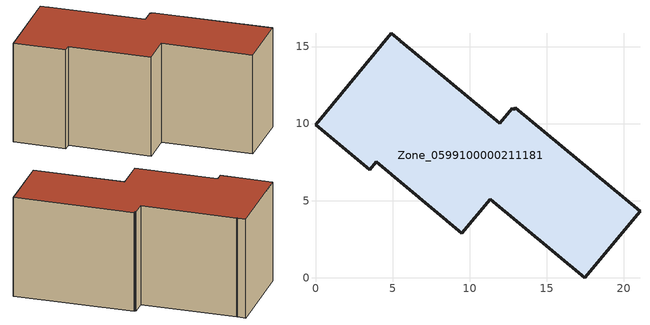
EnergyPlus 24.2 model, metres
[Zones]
Zone_0599100000211181
 floor ground (C_G): 3.93,7.54 3.51,7.01 0,9.94 4.91,15.86 5.46,15.41 5.46,15.35 5.52,15.36 11.96,10.02 12.76,10.98 12.85,10.91 12.95,11.03 21.05,4.3 17.46,0 11.34,5.1 9.5,2.9 z0
 wall outside (C_F): 3.51,7.01 3.93,7.54 9.5,2.9 11.34,5.1 17.46,0 21.05,4.3 12.95,11.03 12.85,10.91 12.76,10.98 11.96,10.02 5.52,15.36 5.46,15.35 5.46,15.41 4.91,15.86 0,9.94 3.51,7.01 z0:9.07
 roof outside (C_R): 12.85,10.91 12.76,10.98 11.96,10.02 5.52,15.36 5.46,15.35 5.46,15.41 4.91,15.86 0,9.94 3.51,7.01 3.93,7.54 9.5,2.9 11.34,5.1 17.46,0 21.05,4.3 12.95,11.03 z9.07
[BUILDING]
Pand.0599100000211181: North Axis=0; Terrain=City; Loads Convergence Tolerance Value=0.04; Temperature Convergence Tolerance Value=0.4; Solar Distribution=FullExterior; Maximum Number of Warmup Days=25; Minimum Number of Warmup Days=1
[Site:Location]
Rotterdam.The.Hague.AP_ZH_NLD Design_Conditions: Latitude=51.96; Longitude=4.45; Time Zone=1; Elevation=-4.5
[SITE:GROUNDTEMPERATURE:BUILDINGSURFACE]
18, 18, 18, 18, 18, 18, 18, 18, 18, 18, 18, 18
[MATERIAL] Thermal Absorptance=0.9; Solar Absorptance=0.7; Visible Absorptance=0.7
Name | Roughness | Thickness | Conductivity | Density | Specific Heat
G.D.1965 | MediumSmooth | 0.15 | 1 | 540 | 1210
F.D.1965 | Rough | 0.3 | 0.857143 | 1920 | 840
R.D.1965 | MediumRough | 0.2 | 0.08 | 1500 | 1000
[CONSTRUCTION]
C_G: G.D.1965
C_F: F.D.1965
C_R: R.D.1965
[ZONE]
Zone_0599100000211181: Type=1; Multiplier=1; Ceiling Height=Autocalculate; Volume=Autocalculate; Floor Area=autocalculate; Part of Total Floor Area=Yes
[ZONEINFILTRATION:DESIGNFLOWRATE]
Infil_Zone_0599100000211181: Zone or ZoneList or Space or SpaceList=Zone_0599100000211181; Schedule=AlwaysOn; Design Flow Rate Calculation Method=Flow/Area; Flow Rate per Floor Area=0.0042; Constant Term Coefficient=1; Temperature Term Coefficient=0; Velocity Term Coefficient=0; Velocity Squared Term Coefficient=0
[HVACTEMPLATE:ZONE:IDEALLOADSAIRSYSTEM]
Zone_0599100000211181: Maximum Heating Supply Air Temperature=50; Minimum Cooling Supply Air Temperature=13; Maximum Heating Supply Air Humidity Ratio=0.0156; Minimum Cooling Supply Air Humidity Ratio=0.0077; Heating Limit=NoLimit; Cooling Limit=NoLimit; Dehumidification Control Type=ConstantSensibleHeatRatio; Cooling Sensible Heat Ratio=0.7; Dehumidification Setpoint=60; Humidification Control Type=None; Humidification Setpoint=30; Outdoor Air Method=None; Outdoor Air Flow Rate per Person=0.00944; Outdoor Air Flow Rate per Zone Floor Area=0; Outdoor Air Flow Rate per Zone=0; Demand Controlled Ventilation Type=None; Outdoor Air Economizer Type=NoEconomizer; Heat Recovery Type=None; Sensible Heat Recovery Effectiveness=0.7; Latent Heat Recovery Effectiveness=0.65
[ZONECONTROL:THERMOSTAT]
ThermostatControl_Zone_0599100000211181: Zone or ZoneList=Zone_0599100000211181; Control Type Schedule=DualSetpointControlType; Control 1=Thermostat_Zone_0599100000211181; Temperature Difference Between Cutout And Setpoint=0
[THERMOSTATSETPOINT:DUALSETPOINT]
Thermostat_Zone_0599100000211181: Heating Setpoint Temperature Schedule=HeatingSetpoint_Zone_0599100000211181; Cooling Setpoint Temperature Schedule=CoolingSetpoint_Zone_0599100000211181
[SCHEDULE:COMPACT]
HeatingSetpoint_Zone_0599100000211181: Through: 12/31, For: AllDays, Until: 24:00, 21
CoolingSetpoint_Zone_0599100000211181: Through: 12/31, For: AllDays, Until: 24:00, 24
DualSetpointControlType: Through: 12/31, For: AllDays, Until: 24:00, 4
AlwaysOn: Through: 12/31, For: AllDays, Until: 24:00, 1
